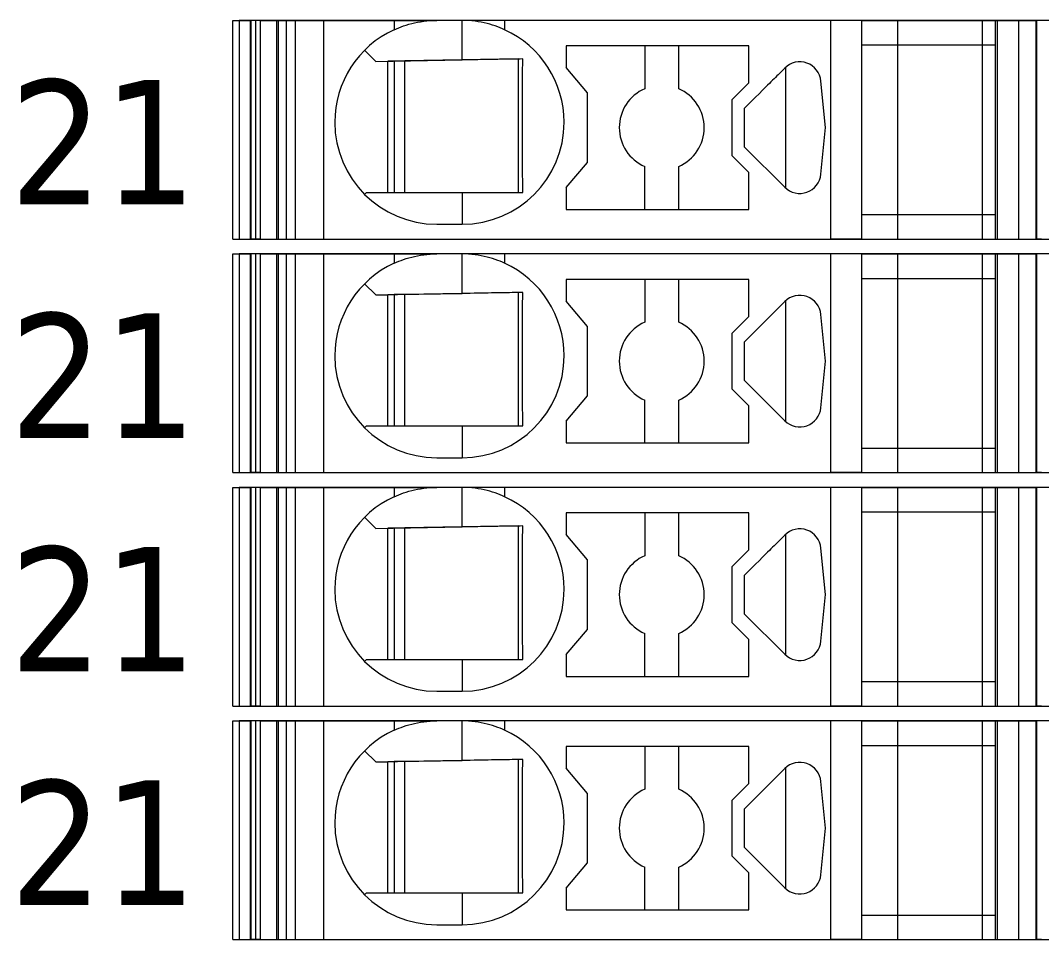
# Model space of a CAD drawing. Header units: millimetres. Extents: x 0 to 2100, y 0 to 1485.
# Drawn here: x 1216.85 to 1240.89, y 447.85 to 469.5 of the extents above; entities that cross this region are included whole.
import ezdxf
from ezdxf.enums import TextEntityAlignment as Align

# ---------------------------------------------------------------- set-up
doc = ezdxf.new("R2010")
doc.units = ezdxf.units.MM
for name, color, linetype, lineweight in [('EPLAN309', 5, 'Continuous', 5), ('EPLAN493', 5, 'Continuous', 5), ('MAIN-1', 7, 'Continuous', 5), ('MAIN-2', 7, 'Continuous', 5)]:
    doc.layers.add(name, color=color, linetype=linetype, lineweight=lineweight)
doc.styles.add('Tahoma', font='')
doc.styles.get('Tahoma').set_extended_font_data('Tahoma')

# ---------------------------------------------------------------- blocks, each defined once
blk = doc.blocks.new('EPLSYM_LibrarySPECIAL_Symbol12_Variant0_Placement8_60')
at = {"layer": 'EPLAN309', "lineweight": 13, "ltscale": 20}
blk.add_lwpolyline([(0, -5.15), (68.15, -5.15), (68.15, 0), (0, 0)], close=True, dxfattribs=at)
at = {"layer": 'EPLAN493', "color": 5, "style": 'Tahoma'}
blk.add_attdef('17_20450', text='', height=2.93475, dxfattribs=at).set_placement((0, -27.293475), align=Align.MIDDLE_RIGHT)
blk = doc.blocks.new('EPLSYM_LibrarySPECIAL_Symbol12_Variant0_Placement8_61')
at = {"layer": 'EPLAN309', "lineweight": 13, "ltscale": 20}
blk.add_lwpolyline([(0, -5.15), (68.15, -5.15), (68.15, 0), (0, 0)], close=True, dxfattribs=at)
at = {"layer": 'EPLAN493', "color": 5, "style": 'Tahoma'}
blk.add_attdef('17_20450', text='', height=2.93475, dxfattribs=at).set_placement((0, -27.293475), align=Align.MIDDLE_RIGHT)
blk = doc.blocks.new('EPLSYM_LibrarySPECIAL_Symbol12_Variant0_Placement8_62')
at = {"layer": 'EPLAN309', "lineweight": 13, "ltscale": 20}
blk.add_lwpolyline([(0, -5.15), (68.15, -5.15), (68.15, 0), (0, 0)], close=True, dxfattribs=at)
at = {"layer": 'EPLAN493', "color": 5, "style": 'Tahoma'}
blk.add_attdef('17_20450', text='', height=2.93475, dxfattribs=at).set_placement((0, -27.293475), align=Align.MIDDLE_RIGHT)
blk = doc.blocks.new('EPLSYM_LibrarySPECIAL_Symbol12_Variant0_Placement8_63')
at = {"layer": 'EPLAN309', "lineweight": 13, "ltscale": 20}
blk.add_lwpolyline([(0, -5.15), (68.15, -5.15), (68.15, 0), (0, 0)], close=True, dxfattribs=at)
at = {"layer": 'EPLAN493', "color": 5, "style": 'Tahoma'}
blk.add_attdef('17_20450', text='', height=2.93475, dxfattribs=at).set_placement((0, -27.293475), align=Align.MIDDLE_RIGHT)

msp = doc.modelspace()

# ---------------------------------------------------------------- linework, layer by layer
at = {"layer": 'MAIN-1'}
for p, q in [((1221.85, 469.5), (1222.284, 469.5)), ((1221.85, 464.35), (1221.85, 469.5)), ((1222.393, 469.5), (1222.284, 469.5)), ((1222.284, 464.35), (1222.284, 469.5)), ((1222.501, 469.5), (1222.393, 469.5)), ((1222.393, 464.35), (1222.393, 469.5)), ((1222.501, 469.5), (1225.65, 469.5)), ((1222.501, 464.35), (1222.501, 469.5)), ((1225.65, 469.5), (1226.65, 469.5)), ((1225.65, 469.5), (1225.65, 469.282)), ((1225.813, 469.349), (1225.872, 469.37)), ((1225.872, 469.37), (1225.933, 469.39)), ((1225.933, 469.39), (1225.997, 469.409)), ((1225.997, 469.409), (1226.063, 469.427)), ((1226.063, 469.427), (1226.131, 469.443)), ((1226.131, 469.443), (1226.201, 469.458)), ((1226.201, 469.458), (1226.272, 469.47)), ((1226.272, 469.47), (1226.346, 469.481)), ((1226.346, 469.481), (1226.421, 469.489)), ((1226.421, 469.489), (1226.497, 469.495)), ((1226.497, 469.495), (1226.573, 469.499)), ((1226.573, 469.499), (1226.65, 469.5)), ((1227.25, 469.5), (1226.65, 469.5)), ((1227.327, 469.499), (1227.25, 469.5)), ((1228.25, 469.5), (1227.25, 469.5)), ((1227.25, 468.568), (1227.25, 469.5)), ((1227.403, 469.495), (1227.327, 469.499)), ((1227.479, 469.489), (1227.403, 469.495)), ((1227.554, 469.481), (1227.479, 469.489)), ((1227.628, 469.47), (1227.554, 469.481)), ((1227.699, 469.458), (1227.628, 469.47)), ((1227.769, 469.443), (1227.699, 469.458)), ((1227.837, 469.427), (1227.769, 469.443)), ((1227.903, 469.409), (1227.837, 469.427)), ((1227.967, 469.39), (1227.903, 469.409)), ((1228.028, 469.37), (1227.967, 469.39)), ((1228.087, 469.349), (1228.028, 469.37)), ((1235.932, 469.5), (1228.25, 469.5)), ((1228.25, 469.5), (1228.25, 469.282)), ((1236.65, 469.5), (1235.932, 469.5)), ((1235.932, 464.35), (1235.932, 469.5)), ((1236.65, 469.5), (1239.8, 469.5)), ((1236.65, 469.5), (1236.65, 464.35)), ((1239.8, 469.5), (1240.35, 469.5)), ((1239.8, 469.5), (1239.8, 464.35)), ((1240.35, 469.5), (1240.784, 469.5)), ((1240.35, 469.5), (1240.35, 464.35)), ((1240.893, 469.5), (1240.784, 469.5)), ((1240.784, 464.35), (1240.784, 469.5)), ((1225.65, 469.282), (1225.702, 469.305)), ((1225.702, 469.305), (1225.756, 469.327)), ((1225.756, 469.327), (1225.813, 469.349)), ((1228.144, 469.327), (1228.087, 469.349)), ((1228.198, 469.305), (1228.144, 469.327)), ((1228.25, 469.282), (1228.198, 469.305)), ((1229.7, 468.9), (1229.7, 468.389)), ((1234, 468.9), (1229.7, 468.9)), ((1231.55, 468.9), (1231.55, 467.892)), ((1232.35, 467.892), (1232.35, 468.9)), ((1234, 468.029), (1234, 468.9)), ((1236.65, 468.925), (1239.8, 468.925)), ((1224.953, 468.797), (1225.217, 468.533)), ((1225.217, 468.533), (1227.25, 468.568)), ((1225.5, 465.45), (1225.5, 468.538)), ((1225.65, 468.54), (1225.65, 465.45)), ((1225.9, 465.45), (1225.9, 468.545)), ((1227.345, 468.57), (1227.25, 468.568)), ((1227.438, 468.571), (1227.345, 468.57)), ((1227.53, 468.573), (1227.438, 468.571)), ((1227.618, 468.575), (1227.53, 468.573)), ((1227.703, 468.576), (1227.618, 468.575)), ((1227.786, 468.577), (1227.703, 468.576)), ((1227.865, 468.579), (1227.786, 468.577)), ((1227.943, 468.58), (1227.865, 468.579)), ((1228.017, 468.581), (1227.943, 468.58)), ((1228.09, 468.582), (1228.017, 468.581)), ((1228.16, 468.584), (1228.09, 468.582)), ((1228.229, 468.585), (1228.16, 468.584)), ((1228.297, 468.586), (1228.229, 468.585)), ((1228.363, 468.587), (1228.297, 468.586)), ((1228.428, 468.588), (1228.363, 468.587)), ((1228.491, 468.589), (1228.428, 468.588)), ((1228.554, 468.59), (1228.491, 468.589)), ((1228.615, 468.591), (1228.554, 468.59)), ((1228.579, 465.45), (1228.579, 468.591)), ((1228.676, 468.592), (1228.615, 468.591)), ((1228.674, 468.377), (1228.675, 468.45)), ((1228.675, 468.45), (1228.676, 468.522)), ((1228.676, 468.522), (1228.676, 468.592)), ((1228.672, 468.149), (1228.673, 468.227)), ((1228.673, 468.303), (1228.674, 468.377)), ((1228.673, 468.227), (1228.673, 468.303)), ((1230.2, 467.793), (1229.7, 468.389)), ((1234.658, 468.191), (1234.627, 468.159)), ((1234.69, 468.222), (1234.658, 468.191)), ((1234.721, 468.253), (1234.69, 468.222)), ((1234.752, 468.285), (1234.721, 468.253)), ((1234.784, 468.316), (1234.752, 468.285)), ((1234.815, 468.347), (1234.784, 468.316)), ((1234.846, 468.379), (1234.815, 468.347)), ((1234.867, 468.398), (1234.867, 465.552)), ((1228.67, 467.988), (1228.671, 468.07)), ((1228.67, 467.904), (1228.67, 467.988)), ((1228.671, 468.07), (1228.672, 468.149)), ((1233.6, 467.629), (1234, 468.029)), ((1234.402, 467.934), (1234.323, 467.856)), ((1234.443, 467.975), (1234.402, 467.934)), ((1234.483, 468.015), (1234.443, 467.975)), ((1234.521, 468.053), (1234.483, 468.015)), ((1234.558, 468.09), (1234.521, 468.053)), ((1234.594, 468.126), (1234.558, 468.09)), ((1234.627, 468.159), (1234.594, 468.126)), ((1235.802, 466.975), (1235.698, 468.072)), ((1228.668, 467.632), (1228.669, 467.726)), ((1228.669, 467.817), (1228.67, 467.904)), ((1228.669, 467.726), (1228.669, 467.817)), ((1230.2, 466.157), (1230.2, 467.793)), ((1234.158, 467.69), (1234.072, 467.604)), ((1234.242, 467.774), (1234.158, 467.69)), ((1234.323, 467.856), (1234.242, 467.774)), ((1228.667, 467.431), (1228.668, 467.534)), ((1228.668, 467.534), (1228.668, 467.632)), ((1233.6, 467.629), (1233.6, 466.321)), ((1233.986, 467.518), (1233.9, 467.432)), ((1234.072, 467.604), (1233.986, 467.518)), ((1228.667, 467.324), (1228.667, 467.431)), ((1228.667, 467.213), (1228.667, 467.324)), ((1228.667, 467.1), (1228.667, 467.213)), ((1233.9, 467.302), (1233.9, 467.432)), ((1233.9, 467.171), (1233.9, 467.302)), ((1228.667, 466.979), (1228.667, 467.1)), ((1228.667, 466.861), (1228.667, 466.979)), ((1233.9, 467.04), (1233.9, 467.171)), ((1233.9, 466.91), (1233.9, 467.04)), ((1235.698, 465.878), (1235.802, 466.975)), ((1228.667, 466.747), (1228.667, 466.861)), ((1228.668, 466.638), (1228.667, 466.747)), ((1233.9, 466.779), (1233.9, 466.91)), ((1233.9, 466.648), (1233.9, 466.779)), ((1228.668, 466.534), (1228.668, 466.638)), ((1228.669, 466.434), (1228.668, 466.534)), ((1233.9, 466.518), (1233.9, 466.648)), ((1233.9, 466.518), (1234.846, 465.571)), ((1228.669, 466.339), (1228.669, 466.434)), ((1228.67, 466.248), (1228.669, 466.339)), ((1228.671, 466.159), (1228.67, 466.248)), ((1234, 465.921), (1233.6, 466.321)), ((1228.672, 466.073), (1228.671, 466.159)), ((1228.672, 465.99), (1228.672, 466.073)), ((1229.7, 465.561), (1230.2, 466.157)), ((1231.55, 465.05), (1231.55, 466.058)), ((1232.35, 465.05), (1232.35, 466.058)), ((1228.673, 465.908), (1228.672, 465.99)), ((1228.674, 465.829), (1228.673, 465.908)), ((1228.675, 465.75), (1228.674, 465.829)), ((1234, 465.05), (1234, 465.921)), ((1228.676, 465.674), (1228.675, 465.75)), ((1228.676, 465.598), (1228.676, 465.674)), ((1228.677, 465.524), (1228.676, 465.598)), ((1228.678, 465.45), (1228.677, 465.524)), ((1229.7, 465.561), (1229.7, 465.05)), ((1225, 465.45), (1224.953, 465.403)), ((1225, 465.45), (1227.25, 465.45)), ((1227.25, 465.45), (1227.342, 465.45)), ((1227.25, 465.45), (1227.25, 464.7)), ((1227.342, 465.45), (1227.433, 465.45)), ((1227.433, 465.45), (1227.523, 465.45)), ((1227.523, 465.45), (1227.61, 465.45)), ((1227.61, 465.45), (1227.695, 465.45)), ((1227.695, 465.45), (1227.778, 465.45)), ((1227.778, 465.45), (1227.858, 465.45)), ((1227.858, 465.45), (1227.936, 465.45)), ((1227.936, 465.45), (1228.011, 465.45)), ((1228.011, 465.45), (1228.085, 465.45)), ((1228.085, 465.45), (1228.157, 465.45)), ((1228.157, 465.45), (1228.226, 465.45)), ((1228.226, 465.45), (1228.295, 465.45)), ((1228.295, 465.45), (1228.361, 465.45)), ((1228.361, 465.45), (1228.427, 465.45)), ((1228.427, 465.45), (1228.491, 465.45)), ((1228.491, 465.45), (1228.555, 465.45)), ((1228.555, 465.45), (1228.617, 465.45)), ((1228.617, 465.45), (1228.678, 465.45)), ((1229.7, 465.05), (1234, 465.05)), ((1236.65, 464.925), (1239.8, 464.925)), ((1226.65, 464.7), (1227.25, 464.7)), ((1221.85, 464.35), (1222.284, 464.35)), ((1222.393, 464.35), (1222.284, 464.35)), ((1222.501, 464.35), (1222.393, 464.35)), ((1222.501, 464.35), (1235.932, 464.35)), ((1236.65, 464.35), (1235.932, 464.35)), ((1236.65, 464.35), (1239.8, 464.35)), ((1239.8, 464.35), (1240.35, 464.35)), ((1240.35, 464.35), (1240.784, 464.35)), ((1240.893, 464.35), (1240.784, 464.35)), ((1221.85, 464), (1222.284, 464)), ((1221.85, 458.85), (1221.85, 464)), ((1222.393, 464), (1222.284, 464)), ((1222.284, 458.85), (1222.284, 464)), ((1222.501, 464), (1222.393, 464)), ((1222.393, 458.85), (1222.393, 464)), ((1222.501, 464), (1225.65, 464)), ((1222.501, 458.85), (1222.501, 464)), ((1225.65, 464), (1226.65, 464)), ((1225.65, 464), (1225.65, 463.782)), ((1225.756, 463.827), (1225.813, 463.849)), ((1225.813, 463.849), (1225.872, 463.87)), ((1225.872, 463.87), (1225.933, 463.89)), ((1225.933, 463.89), (1225.997, 463.909)), ((1225.997, 463.909), (1226.063, 463.927)), ((1226.063, 463.927), (1226.131, 463.943)), ((1226.131, 463.943), (1226.201, 463.958)), ((1226.201, 463.958), (1226.272, 463.97)), ((1226.272, 463.97), (1226.346, 463.981)), ((1226.346, 463.981), (1226.421, 463.989)), ((1226.421, 463.989), (1226.497, 463.995)), ((1226.497, 463.995), (1226.573, 463.999)), ((1226.573, 463.999), (1226.65, 464)), ((1227.25, 464), (1226.65, 464)), ((1227.327, 463.999), (1227.25, 464)), ((1228.25, 464), (1227.25, 464)), ((1227.25, 463.068), (1227.25, 464)), ((1227.403, 463.995), (1227.327, 463.999)), ((1227.479, 463.989), (1227.403, 463.995)), ((1227.554, 463.981), (1227.479, 463.989)), ((1227.628, 463.97), (1227.554, 463.981)), ((1227.699, 463.958), (1227.628, 463.97)), ((1227.769, 463.943), (1227.699, 463.958)), ((1227.837, 463.927), (1227.769, 463.943)), ((1227.903, 463.909), (1227.837, 463.927)), ((1227.967, 463.89), (1227.903, 463.909)), ((1228.028, 463.87), (1227.967, 463.89)), ((1228.087, 463.849), (1228.028, 463.87)), ((1228.144, 463.827), (1228.087, 463.849)), ((1235.932, 464), (1228.25, 464)), ((1228.25, 464), (1228.25, 463.782)), ((1236.65, 464), (1235.932, 464)), ((1235.932, 458.85), (1235.932, 464)), ((1236.65, 464), (1239.8, 464)), ((1236.65, 464), (1236.65, 458.85)), ((1239.8, 464), (1240.35, 464)), ((1239.8, 464), (1239.8, 458.85)), ((1240.35, 464), (1240.784, 464)), ((1240.35, 464), (1240.35, 458.85)), ((1240.893, 464), (1240.784, 464)), ((1240.784, 458.85), (1240.784, 464)), ((1225.65, 463.782), (1225.702, 463.805)), ((1225.702, 463.805), (1225.756, 463.827)), ((1228.198, 463.805), (1228.144, 463.827)), ((1228.25, 463.782), (1228.198, 463.805)), ((1229.7, 463.4), (1229.7, 462.889)), ((1234, 463.4), (1229.7, 463.4)), ((1231.55, 463.4), (1231.55, 462.392)), ((1232.35, 462.392), (1232.35, 463.4)), ((1234, 462.529), (1234, 463.4)), ((1236.65, 463.425), (1239.8, 463.425)), ((1224.953, 463.297), (1225.217, 463.033)), ((1225.217, 463.033), (1227.25, 463.068)), ((1225.5, 459.95), (1225.5, 463.038)), ((1225.65, 463.04), (1225.65, 459.95)), ((1225.9, 459.95), (1225.9, 463.045)), ((1227.345, 463.07), (1227.25, 463.068)), ((1227.438, 463.071), (1227.345, 463.07)), ((1227.53, 463.073), (1227.438, 463.071)), ((1227.618, 463.075), (1227.53, 463.073)), ((1227.703, 463.076), (1227.618, 463.075)), ((1227.786, 463.077), (1227.703, 463.076)), ((1227.865, 463.079), (1227.786, 463.077)), ((1227.943, 463.08), (1227.865, 463.079)), ((1228.017, 463.081), (1227.943, 463.08)), ((1228.09, 463.082), (1228.017, 463.081)), ((1228.16, 463.084), (1228.09, 463.082)), ((1228.229, 463.085), (1228.16, 463.084)), ((1228.297, 463.086), (1228.229, 463.085)), ((1228.363, 463.087), (1228.297, 463.086)), ((1228.428, 463.088), (1228.363, 463.087)), ((1228.491, 463.089), (1228.428, 463.088)), ((1228.554, 463.09), (1228.491, 463.089)), ((1228.615, 463.091), (1228.554, 463.09)), ((1228.579, 459.95), (1228.579, 463.091)), ((1228.676, 463.092), (1228.615, 463.091)), ((1228.673, 462.803), (1228.674, 462.877)), ((1228.674, 462.877), (1228.675, 462.95)), ((1228.675, 462.95), (1228.676, 463.022)), ((1228.676, 463.022), (1228.676, 463.092)), ((1230.2, 462.293), (1229.7, 462.889)), ((1234.846, 462.879), (1234.815, 462.847)), ((1234.867, 462.898), (1234.867, 460.052)), ((1228.671, 462.57), (1228.672, 462.649)), ((1228.672, 462.649), (1228.673, 462.727)), ((1228.673, 462.727), (1228.673, 462.803)), ((1234.627, 462.659), (1234.594, 462.626)), ((1234.658, 462.691), (1234.627, 462.659)), ((1234.69, 462.722), (1234.658, 462.691)), ((1234.721, 462.753), (1234.69, 462.722)), ((1234.752, 462.785), (1234.721, 462.753)), ((1234.784, 462.816), (1234.752, 462.785)), ((1234.815, 462.847), (1234.784, 462.816)), ((1228.669, 462.317), (1228.67, 462.404)), ((1228.67, 462.488), (1228.671, 462.57)), ((1228.67, 462.404), (1228.67, 462.488)), ((1233.6, 462.129), (1234, 462.529)), ((1234.402, 462.434), (1234.323, 462.356)), ((1234.443, 462.475), (1234.402, 462.434)), ((1234.483, 462.515), (1234.443, 462.475)), ((1234.521, 462.553), (1234.483, 462.515)), ((1234.558, 462.59), (1234.521, 462.553)), ((1234.594, 462.626), (1234.558, 462.59)), ((1235.802, 461.475), (1235.698, 462.572)), ((1228.668, 462.132), (1228.669, 462.226)), ((1228.669, 462.226), (1228.669, 462.317)), ((1230.2, 460.657), (1230.2, 462.293)), ((1234.158, 462.19), (1234.072, 462.104)), ((1234.242, 462.274), (1234.158, 462.19)), ((1234.323, 462.356), (1234.242, 462.274)), ((1228.667, 461.931), (1228.668, 462.034)), ((1228.667, 461.824), (1228.667, 461.931)), ((1228.668, 462.034), (1228.668, 462.132)), ((1233.6, 462.129), (1233.6, 460.821)), ((1233.986, 462.018), (1233.9, 461.932)), ((1233.9, 461.802), (1233.9, 461.932)), ((1234.072, 462.104), (1233.986, 462.018)), ((1228.667, 461.713), (1228.667, 461.824)), ((1228.667, 461.6), (1228.667, 461.713)), ((1233.9, 461.671), (1233.9, 461.802)), ((1233.9, 461.54), (1233.9, 461.671)), ((1228.667, 461.479), (1228.667, 461.6)), ((1228.667, 461.361), (1228.667, 461.479)), ((1233.9, 461.41), (1233.9, 461.54)), ((1235.698, 460.378), (1235.802, 461.475)), ((1228.667, 461.247), (1228.667, 461.361)), ((1228.668, 461.138), (1228.667, 461.247)), ((1233.9, 461.279), (1233.9, 461.41)), ((1233.9, 461.148), (1233.9, 461.279)), ((1228.668, 461.034), (1228.668, 461.138)), ((1228.669, 460.934), (1228.668, 461.034)), ((1233.9, 461.018), (1233.9, 461.148)), ((1233.9, 461.018), (1234.846, 460.071)), ((1228.669, 460.839), (1228.669, 460.934)), ((1228.67, 460.748), (1228.669, 460.839)), ((1228.671, 460.659), (1228.67, 460.748)), ((1234, 460.421), (1233.6, 460.821)), ((1228.672, 460.573), (1228.671, 460.659)), ((1228.672, 460.49), (1228.672, 460.573)), ((1228.673, 460.408), (1228.672, 460.49)), ((1229.7, 460.061), (1230.2, 460.657)), ((1231.55, 459.55), (1231.55, 460.558)), ((1232.35, 459.55), (1232.35, 460.558)), ((1228.674, 460.329), (1228.673, 460.408)), ((1228.675, 460.25), (1228.674, 460.329)), ((1228.676, 460.174), (1228.675, 460.25)), ((1234, 459.55), (1234, 460.421)), ((1228.676, 460.098), (1228.676, 460.174)), ((1228.677, 460.024), (1228.676, 460.098)), ((1228.678, 459.95), (1228.677, 460.024)), ((1229.7, 460.061), (1229.7, 459.55)), ((1225, 459.95), (1224.953, 459.903)), ((1225, 459.95), (1227.25, 459.95)), ((1227.25, 459.95), (1227.342, 459.95)), ((1227.25, 459.95), (1227.25, 459.2)), ((1227.342, 459.95), (1227.433, 459.95)), ((1227.433, 459.95), (1227.523, 459.95)), ((1227.523, 459.95), (1227.61, 459.95)), ((1227.61, 459.95), (1227.695, 459.95)), ((1227.695, 459.95), (1227.778, 459.95)), ((1227.778, 459.95), (1227.858, 459.95)), ((1227.858, 459.95), (1227.936, 459.95)), ((1227.936, 459.95), (1228.011, 459.95)), ((1228.011, 459.95), (1228.085, 459.95)), ((1228.085, 459.95), (1228.157, 459.95)), ((1228.157, 459.95), (1228.226, 459.95)), ((1228.226, 459.95), (1228.295, 459.95)), ((1228.295, 459.95), (1228.361, 459.95)), ((1228.361, 459.95), (1228.427, 459.95)), ((1228.427, 459.95), (1228.491, 459.95)), ((1228.491, 459.95), (1228.555, 459.95)), ((1228.555, 459.95), (1228.617, 459.95)), ((1228.617, 459.95), (1228.678, 459.95)), ((1229.7, 459.55), (1234, 459.55)), ((1236.65, 459.425), (1239.8, 459.425)), ((1226.65, 459.2), (1227.25, 459.2)), ((1221.85, 458.85), (1222.284, 458.85)), ((1222.393, 458.85), (1222.284, 458.85)), ((1222.501, 458.85), (1222.393, 458.85)), ((1222.501, 458.85), (1235.932, 458.85)), ((1236.65, 458.85), (1235.932, 458.85)), ((1236.65, 458.85), (1239.8, 458.85)), ((1239.8, 458.85), (1240.35, 458.85)), ((1240.35, 458.85), (1240.784, 458.85)), ((1240.893, 458.85), (1240.784, 458.85)), ((1221.85, 458.5), (1222.284, 458.5)), ((1221.85, 453.35), (1221.85, 458.5)), ((1222.393, 458.5), (1222.284, 458.5)), ((1222.284, 453.35), (1222.284, 458.5)), ((1222.501, 458.5), (1222.393, 458.5)), ((1222.393, 453.35), (1222.393, 458.5)), ((1222.501, 458.5), (1225.65, 458.5)), ((1222.501, 453.35), (1222.501, 458.5)), ((1225.65, 458.5), (1226.65, 458.5)), ((1225.65, 458.5), (1225.65, 458.282)), ((1225.65, 458.282), (1225.702, 458.305)), ((1225.702, 458.305), (1225.756, 458.327)), ((1225.756, 458.327), (1225.813, 458.349)), ((1225.813, 458.349), (1225.872, 458.37)), ((1225.872, 458.37), (1225.933, 458.39)), ((1225.933, 458.39), (1225.997, 458.409)), ((1225.997, 458.409), (1226.063, 458.427)), ((1226.063, 458.427), (1226.131, 458.443)), ((1226.131, 458.443), (1226.201, 458.458)), ((1226.201, 458.458), (1226.272, 458.47)), ((1226.272, 458.47), (1226.346, 458.481)), ((1226.346, 458.481), (1226.421, 458.489)), ((1226.421, 458.489), (1226.497, 458.495)), ((1226.497, 458.495), (1226.573, 458.499)), ((1226.573, 458.499), (1226.65, 458.5)), ((1227.25, 458.5), (1226.65, 458.5)), ((1227.327, 458.499), (1227.25, 458.5)), ((1228.25, 458.5), (1227.25, 458.5)), ((1227.25, 457.568), (1227.25, 458.5)), ((1227.403, 458.495), (1227.327, 458.499)), ((1227.479, 458.489), (1227.403, 458.495)), ((1227.554, 458.481), (1227.479, 458.489)), ((1227.628, 458.47), (1227.554, 458.481)), ((1227.699, 458.458), (1227.628, 458.47)), ((1227.769, 458.443), (1227.699, 458.458)), ((1227.837, 458.427), (1227.769, 458.443)), ((1227.903, 458.409), (1227.837, 458.427)), ((1227.967, 458.39), (1227.903, 458.409)), ((1228.028, 458.37), (1227.967, 458.39)), ((1228.087, 458.349), (1228.028, 458.37)), ((1228.144, 458.327), (1228.087, 458.349)), ((1228.198, 458.305), (1228.144, 458.327)), ((1228.25, 458.282), (1228.198, 458.305)), ((1235.932, 458.5), (1228.25, 458.5)), ((1228.25, 458.5), (1228.25, 458.282)), ((1236.65, 458.5), (1235.932, 458.5)), ((1235.932, 453.35), (1235.932, 458.5)), ((1236.65, 458.5), (1239.8, 458.5)), ((1236.65, 458.5), (1236.65, 453.35)), ((1239.8, 458.5), (1240.35, 458.5)), ((1239.8, 458.5), (1239.8, 453.35)), ((1240.35, 458.5), (1240.784, 458.5)), ((1240.35, 458.5), (1240.35, 453.35)), ((1240.893, 458.5), (1240.784, 458.5)), ((1240.784, 453.35), (1240.784, 458.5)), ((1229.7, 457.9), (1229.7, 457.389)), ((1234, 457.9), (1229.7, 457.9)), ((1231.55, 457.9), (1231.55, 456.892)), ((1232.35, 456.892), (1232.35, 457.9)), ((1234, 457.029), (1234, 457.9)), ((1236.65, 457.925), (1239.8, 457.925)), ((1224.953, 457.797), (1225.217, 457.533)), ((1228.017, 457.581), (1227.943, 457.58)), ((1228.09, 457.582), (1228.017, 457.581)), ((1228.16, 457.584), (1228.09, 457.582)), ((1228.229, 457.585), (1228.16, 457.584)), ((1228.297, 457.586), (1228.229, 457.585)), ((1228.363, 457.587), (1228.297, 457.586)), ((1228.428, 457.588), (1228.363, 457.587)), ((1228.491, 457.589), (1228.428, 457.588)), ((1228.554, 457.59), (1228.491, 457.589)), ((1228.615, 457.591), (1228.554, 457.59)), ((1228.579, 454.45), (1228.579, 457.591)), ((1228.676, 457.592), (1228.615, 457.591)), ((1228.676, 457.522), (1228.676, 457.592)), ((1225.217, 457.533), (1227.25, 457.568)), ((1225.5, 454.45), (1225.5, 457.538)), ((1225.65, 457.54), (1225.65, 454.45)), ((1225.9, 454.45), (1225.9, 457.545)), ((1227.345, 457.57), (1227.25, 457.568)), ((1227.438, 457.571), (1227.345, 457.57)), ((1227.53, 457.573), (1227.438, 457.571)), ((1227.618, 457.575), (1227.53, 457.573)), ((1227.703, 457.576), (1227.618, 457.575)), ((1227.786, 457.577), (1227.703, 457.576)), ((1227.865, 457.579), (1227.786, 457.577)), ((1227.943, 457.58), (1227.865, 457.579)), ((1228.673, 457.303), (1228.674, 457.377)), ((1228.674, 457.377), (1228.675, 457.45)), ((1228.675, 457.45), (1228.676, 457.522)), ((1230.2, 456.793), (1229.7, 457.389)), ((1234.815, 457.347), (1234.784, 457.316)), ((1234.846, 457.379), (1234.815, 457.347)), ((1234.867, 457.398), (1234.867, 454.552)), ((1228.671, 457.07), (1228.672, 457.149)), ((1228.672, 457.149), (1228.673, 457.227)), ((1228.673, 457.227), (1228.673, 457.303)), ((1234.594, 457.126), (1234.558, 457.09)), ((1234.627, 457.159), (1234.594, 457.126)), ((1234.658, 457.191), (1234.627, 457.159)), ((1234.69, 457.222), (1234.658, 457.191)), ((1234.721, 457.253), (1234.69, 457.222)), ((1234.752, 457.285), (1234.721, 457.253)), ((1234.784, 457.316), (1234.752, 457.285)), ((1228.669, 456.817), (1228.67, 456.904)), ((1228.67, 456.988), (1228.671, 457.07)), ((1228.67, 456.904), (1228.67, 456.988)), ((1233.6, 456.629), (1234, 457.029)), ((1234.402, 456.934), (1234.323, 456.856)), ((1234.443, 456.975), (1234.402, 456.934)), ((1234.483, 457.015), (1234.443, 456.975)), ((1234.521, 457.053), (1234.483, 457.015)), ((1234.558, 457.09), (1234.521, 457.053)), ((1235.802, 455.975), (1235.698, 457.072)), ((1228.668, 456.632), (1228.669, 456.726)), ((1228.668, 456.534), (1228.668, 456.632)), ((1228.669, 456.726), (1228.669, 456.817)), ((1230.2, 455.157), (1230.2, 456.793)), ((1233.6, 456.629), (1233.6, 455.321)), ((1234.158, 456.69), (1234.072, 456.604)), ((1234.242, 456.774), (1234.158, 456.69)), ((1234.323, 456.856), (1234.242, 456.774)), ((1228.667, 456.431), (1228.668, 456.534)), ((1228.667, 456.324), (1228.667, 456.431)), ((1233.986, 456.518), (1233.9, 456.432)), ((1233.9, 456.302), (1233.9, 456.432)), ((1234.072, 456.604), (1233.986, 456.518)), ((1228.667, 456.213), (1228.667, 456.324)), ((1228.667, 456.1), (1228.667, 456.213)), ((1233.9, 456.171), (1233.9, 456.302)), ((1233.9, 456.04), (1233.9, 456.171)), ((1228.667, 455.979), (1228.667, 456.1)), ((1228.667, 455.861), (1228.667, 455.979)), ((1233.9, 455.91), (1233.9, 456.04)), ((1233.9, 455.779), (1233.9, 455.91)), ((1235.698, 454.878), (1235.802, 455.975)), ((1228.667, 455.747), (1228.667, 455.861)), ((1228.668, 455.638), (1228.667, 455.747)), ((1233.9, 455.648), (1233.9, 455.779)), ((1228.668, 455.534), (1228.668, 455.638)), ((1228.669, 455.434), (1228.668, 455.534)), ((1228.669, 455.339), (1228.669, 455.434)), ((1233.9, 455.518), (1233.9, 455.648)), ((1233.9, 455.518), (1234.846, 454.571)), ((1228.67, 455.248), (1228.669, 455.339)), ((1228.671, 455.159), (1228.67, 455.248)), ((1234, 454.921), (1233.6, 455.321)), ((1228.672, 455.073), (1228.671, 455.159)), ((1228.672, 454.99), (1228.672, 455.073)), ((1228.673, 454.908), (1228.672, 454.99)), ((1229.7, 454.561), (1230.2, 455.157)), ((1231.55, 454.05), (1231.55, 455.058)), ((1232.35, 454.05), (1232.35, 455.058)), ((1228.674, 454.829), (1228.673, 454.908)), ((1228.675, 454.75), (1228.674, 454.829)), ((1228.676, 454.674), (1228.675, 454.75)), ((1234, 454.05), (1234, 454.921)), ((1228.676, 454.598), (1228.676, 454.674)), ((1228.677, 454.524), (1228.676, 454.598)), ((1228.678, 454.45), (1228.677, 454.524)), ((1229.7, 454.561), (1229.7, 454.05)), ((1225, 454.45), (1224.953, 454.403)), ((1225, 454.45), (1227.25, 454.45)), ((1227.25, 454.45), (1227.342, 454.45)), ((1227.25, 454.45), (1227.25, 453.7)), ((1227.342, 454.45), (1227.433, 454.45)), ((1227.433, 454.45), (1227.523, 454.45)), ((1227.523, 454.45), (1227.61, 454.45)), ((1227.61, 454.45), (1227.695, 454.45)), ((1227.695, 454.45), (1227.778, 454.45)), ((1227.778, 454.45), (1227.858, 454.45)), ((1227.858, 454.45), (1227.936, 454.45)), ((1227.936, 454.45), (1228.011, 454.45)), ((1228.011, 454.45), (1228.085, 454.45)), ((1228.085, 454.45), (1228.157, 454.45)), ((1228.157, 454.45), (1228.226, 454.45)), ((1228.226, 454.45), (1228.295, 454.45)), ((1228.295, 454.45), (1228.361, 454.45)), ((1228.361, 454.45), (1228.427, 454.45)), ((1228.427, 454.45), (1228.491, 454.45)), ((1228.491, 454.45), (1228.555, 454.45)), ((1228.555, 454.45), (1228.617, 454.45)), ((1228.617, 454.45), (1228.678, 454.45)), ((1229.7, 454.05), (1234, 454.05)), ((1236.65, 453.925), (1239.8, 453.925)), ((1226.65, 453.7), (1227.25, 453.7)), ((1221.85, 453.35), (1222.284, 453.35)), ((1222.393, 453.35), (1222.284, 453.35)), ((1222.501, 453.35), (1222.393, 453.35)), ((1222.501, 453.35), (1235.932, 453.35)), ((1236.65, 453.35), (1235.932, 453.35)), ((1236.65, 453.35), (1239.8, 453.35)), ((1239.8, 453.35), (1240.35, 453.35)), ((1240.35, 453.35), (1240.784, 453.35)), ((1240.893, 453.35), (1240.784, 453.35)), ((1221.85, 453), (1222.284, 453)), ((1221.85, 447.85), (1221.85, 453)), ((1222.393, 453), (1222.284, 453)), ((1222.284, 447.85), (1222.284, 453)), ((1222.501, 453), (1222.393, 453)), ((1222.393, 447.85), (1222.393, 453)), ((1222.501, 453), (1225.65, 453)), ((1222.501, 447.85), (1222.501, 453)), ((1225.65, 453), (1226.65, 453)), ((1225.65, 453), (1225.65, 452.782)), ((1225.65, 452.782), (1225.702, 452.805)), ((1225.702, 452.805), (1225.756, 452.827)), ((1225.756, 452.827), (1225.813, 452.849)), ((1225.813, 452.849), (1225.872, 452.87)), ((1225.872, 452.87), (1225.933, 452.89)), ((1225.933, 452.89), (1225.997, 452.909)), ((1225.997, 452.909), (1226.063, 452.927)), ((1226.063, 452.927), (1226.131, 452.943)), ((1226.131, 452.943), (1226.201, 452.958)), ((1226.201, 452.958), (1226.272, 452.97)), ((1226.272, 452.97), (1226.346, 452.981)), ((1226.346, 452.981), (1226.421, 452.989)), ((1226.421, 452.989), (1226.497, 452.995)), ((1226.497, 452.995), (1226.573, 452.999)), ((1226.573, 452.999), (1226.65, 453)), ((1227.25, 453), (1226.65, 453)), ((1227.327, 452.999), (1227.25, 453)), ((1228.25, 453), (1227.25, 453)), ((1227.25, 452.068), (1227.25, 453)), ((1227.403, 452.995), (1227.327, 452.999)), ((1227.479, 452.989), (1227.403, 452.995)), ((1227.554, 452.981), (1227.479, 452.989)), ((1227.628, 452.97), (1227.554, 452.981)), ((1227.699, 452.958), (1227.628, 452.97)), ((1227.769, 452.943), (1227.699, 452.958)), ((1227.837, 452.927), (1227.769, 452.943)), ((1227.903, 452.909), (1227.837, 452.927)), ((1227.967, 452.89), (1227.903, 452.909)), ((1228.028, 452.87), (1227.967, 452.89)), ((1228.087, 452.849), (1228.028, 452.87)), ((1228.144, 452.827), (1228.087, 452.849)), ((1228.198, 452.805), (1228.144, 452.827)), ((1228.25, 452.782), (1228.198, 452.805)), ((1235.932, 453), (1228.25, 453)), ((1228.25, 453), (1228.25, 452.782)), ((1236.65, 453), (1235.932, 453)), ((1235.932, 447.85), (1235.932, 453)), ((1236.65, 453), (1239.8, 453)), ((1236.65, 453), (1236.65, 447.85)), ((1239.8, 453), (1240.35, 453)), ((1239.8, 453), (1239.8, 447.85)), ((1240.35, 453), (1240.784, 453)), ((1240.35, 453), (1240.35, 447.85)), ((1240.893, 453), (1240.784, 453)), ((1240.784, 447.85), (1240.784, 453)), ((1224.953, 452.297), (1225.217, 452.033)), ((1229.7, 452.4), (1229.7, 451.889)), ((1234, 452.4), (1229.7, 452.4)), ((1231.55, 452.4), (1231.55, 451.392)), ((1232.35, 451.392), (1232.35, 452.4)), ((1234, 451.529), (1234, 452.4)), ((1236.65, 452.425), (1239.8, 452.425)), ((1225.217, 452.033), (1227.25, 452.068)), ((1227.345, 452.07), (1227.25, 452.068)), ((1227.438, 452.071), (1227.345, 452.07)), ((1227.53, 452.073), (1227.438, 452.071)), ((1227.618, 452.075), (1227.53, 452.073)), ((1227.703, 452.076), (1227.618, 452.075)), ((1227.786, 452.077), (1227.703, 452.076)), ((1227.865, 452.079), (1227.786, 452.077)), ((1227.943, 452.08), (1227.865, 452.079)), ((1228.017, 452.081), (1227.943, 452.08)), ((1228.09, 452.082), (1228.017, 452.081)), ((1228.16, 452.084), (1228.09, 452.082)), ((1228.229, 452.085), (1228.16, 452.084)), ((1228.297, 452.086), (1228.229, 452.085)), ((1228.363, 452.087), (1228.297, 452.086)), ((1228.428, 452.088), (1228.363, 452.087)), ((1228.491, 452.089), (1228.428, 452.088)), ((1228.554, 452.09), (1228.491, 452.089)), ((1228.615, 452.091), (1228.554, 452.09)), ((1228.579, 448.95), (1228.579, 452.091)), ((1228.676, 452.092), (1228.615, 452.091)), ((1228.676, 452.022), (1228.676, 452.092)), ((1225.5, 448.95), (1225.5, 452.038)), ((1225.65, 452.04), (1225.65, 448.95)), ((1225.9, 448.95), (1225.9, 452.045)), ((1228.673, 451.803), (1228.674, 451.877)), ((1228.674, 451.877), (1228.675, 451.95)), ((1228.675, 451.95), (1228.676, 452.022)), ((1230.2, 451.293), (1229.7, 451.889)), ((1234.784, 451.816), (1234.752, 451.785)), ((1234.815, 451.847), (1234.784, 451.816)), ((1234.846, 451.879), (1234.815, 451.847)), ((1234.867, 451.898), (1234.867, 449.052)), ((1228.67, 451.488), (1228.671, 451.57)), ((1228.671, 451.57), (1228.672, 451.649)), ((1228.672, 451.649), (1228.673, 451.727)), ((1228.673, 451.727), (1228.673, 451.803)), ((1234.558, 451.59), (1234.521, 451.553)), ((1234.594, 451.626), (1234.558, 451.59)), ((1234.627, 451.659), (1234.594, 451.626)), ((1234.658, 451.691), (1234.627, 451.659)), ((1234.69, 451.722), (1234.658, 451.691)), ((1234.721, 451.753), (1234.69, 451.722)), ((1234.752, 451.785), (1234.721, 451.753)), ((1235.802, 450.475), (1235.698, 451.572)), ((1228.669, 451.317), (1228.67, 451.404)), ((1228.67, 451.404), (1228.67, 451.488)), ((1233.6, 451.129), (1234, 451.529)), ((1234.323, 451.356), (1234.242, 451.274)), ((1234.402, 451.434), (1234.323, 451.356)), ((1234.443, 451.475), (1234.402, 451.434)), ((1234.483, 451.515), (1234.443, 451.475)), ((1234.521, 451.553), (1234.483, 451.515)), ((1228.668, 451.132), (1228.669, 451.226)), ((1228.668, 451.034), (1228.668, 451.132)), ((1228.669, 451.226), (1228.669, 451.317)), ((1230.2, 449.657), (1230.2, 451.293)), ((1233.6, 451.129), (1233.6, 449.821)), ((1234.072, 451.104), (1233.986, 451.018)), ((1234.158, 451.19), (1234.072, 451.104)), ((1234.242, 451.274), (1234.158, 451.19)), ((1228.667, 450.931), (1228.668, 451.034)), ((1228.667, 450.824), (1228.667, 450.931)), ((1233.986, 451.018), (1233.9, 450.932)), ((1233.9, 450.802), (1233.9, 450.932)), ((1228.667, 450.713), (1228.667, 450.824)), ((1228.667, 450.6), (1228.667, 450.713)), ((1233.9, 450.671), (1233.9, 450.802)), ((1233.9, 450.54), (1233.9, 450.671)), ((1228.667, 450.479), (1228.667, 450.6)), ((1228.667, 450.361), (1228.667, 450.479)), ((1233.9, 450.41), (1233.9, 450.54)), ((1233.9, 450.279), (1233.9, 450.41)), ((1235.698, 449.378), (1235.802, 450.475)), ((1228.667, 450.247), (1228.667, 450.361)), ((1228.668, 450.138), (1228.667, 450.247)), ((1228.668, 450.034), (1228.668, 450.138)), ((1233.9, 450.148), (1233.9, 450.279)), ((1233.9, 450.018), (1233.9, 450.148)), ((1228.669, 449.934), (1228.668, 450.034)), ((1228.669, 449.839), (1228.669, 449.934)), ((1233.9, 450.018), (1234.846, 449.071)), ((1228.67, 449.748), (1228.669, 449.839)), ((1228.671, 449.659), (1228.67, 449.748)), ((1228.672, 449.573), (1228.671, 449.659)), ((1229.7, 449.061), (1230.2, 449.657)), ((1234, 449.421), (1233.6, 449.821)), ((1228.672, 449.49), (1228.672, 449.573)), ((1228.673, 449.408), (1228.672, 449.49)), ((1228.674, 449.329), (1228.673, 449.408)), ((1231.55, 448.55), (1231.55, 449.558)), ((1232.35, 448.55), (1232.35, 449.558)), ((1234, 448.55), (1234, 449.421)), ((1228.675, 449.25), (1228.674, 449.329)), ((1228.676, 449.174), (1228.675, 449.25)), ((1228.676, 449.098), (1228.676, 449.174)), ((1225, 448.95), (1224.953, 448.903)), ((1225, 448.95), (1227.25, 448.95)), ((1227.25, 448.95), (1227.342, 448.95)), ((1227.25, 448.95), (1227.25, 448.2)), ((1227.342, 448.95), (1227.433, 448.95)), ((1227.433, 448.95), (1227.523, 448.95)), ((1227.523, 448.95), (1227.61, 448.95)), ((1227.61, 448.95), (1227.695, 448.95)), ((1227.695, 448.95), (1227.778, 448.95)), ((1227.778, 448.95), (1227.858, 448.95)), ((1227.858, 448.95), (1227.936, 448.95)), ((1227.936, 448.95), (1228.011, 448.95)), ((1228.011, 448.95), (1228.085, 448.95)), ((1228.085, 448.95), (1228.157, 448.95)), ((1228.157, 448.95), (1228.226, 448.95)), ((1228.226, 448.95), (1228.295, 448.95)), ((1228.295, 448.95), (1228.361, 448.95)), ((1228.361, 448.95), (1228.427, 448.95)), ((1228.427, 448.95), (1228.491, 448.95)), ((1228.491, 448.95), (1228.555, 448.95)), ((1228.555, 448.95), (1228.617, 448.95)), ((1228.617, 448.95), (1228.678, 448.95)), ((1228.677, 449.024), (1228.676, 449.098)), ((1228.678, 448.95), (1228.677, 449.024)), ((1229.7, 449.061), (1229.7, 448.55)), ((1229.7, 448.55), (1234, 448.55)), ((1236.65, 448.425), (1239.8, 448.425)), ((1226.65, 448.2), (1227.25, 448.2)), ((1221.85, 447.85), (1222.284, 447.85)), ((1222.393, 447.85), (1222.284, 447.85)), ((1222.501, 447.85), (1222.393, 447.85)), ((1222.501, 447.85), (1235.932, 447.85)), ((1236.65, 447.85), (1235.932, 447.85)), ((1236.65, 447.85), (1239.8, 447.85)), ((1239.8, 447.85), (1240.35, 447.85)), ((1240.35, 447.85), (1240.784, 447.85)), ((1240.893, 447.85), (1240.784, 447.85))]:
    msp.add_line(p, q, dxfattribs=at)
for centre, radius, start, end in [((1226.65, 467.1), 2.4, 114.6244, 180), ((1227.25, 467.1), 2.4, 0, 65.3756), ((1235.2, 468.025), 0.5, 5.4404, 135), ((1231.95, 466.975), 1, 113.5782, 180), ((1231.95, 466.975), 1, 0, 66.4218), ((1226.65, 467.1), 2.4, 180, 270), ((1227.25, 467.1), 2.4, 270, 0), ((1231.95, 466.975), 1, 180, 246.4218), ((1231.95, 466.975), 1, 293.5782, 0), ((1235.2, 465.925), 0.5, 225, 354.5596), ((1226.65, 461.6), 2.4, 114.6244, 180), ((1227.25, 461.6), 2.4, 0, 65.3756), ((1235.2, 462.525), 0.5, 5.4404, 135), ((1231.95, 461.475), 1, 113.5782, 180), ((1231.95, 461.475), 1, 0, 66.4218), ((1226.65, 461.6), 2.4, 180, 270), ((1227.25, 461.6), 2.4, 270, 0), ((1231.95, 461.475), 1, 180, 246.4218), ((1231.95, 461.475), 1, 293.5782, 0), ((1235.2, 460.425), 0.5, 225, 354.5596), ((1226.65, 456.1), 2.4, 114.6244, 180), ((1227.25, 456.1), 2.4, 0, 65.3756), ((1235.2, 457.025), 0.5, 5.4404, 135), ((1231.95, 455.975), 1, 113.5782, 180), ((1231.95, 455.975), 1, 0, 66.4218), ((1226.65, 456.1), 2.4, 180, 270), ((1227.25, 456.1), 2.4, 270, 0), ((1231.95, 455.975), 1, 180, 246.4218), ((1231.95, 455.975), 1, 293.5782, 0), ((1235.2, 454.925), 0.5, 225, 354.5596), ((1226.65, 450.6), 2.4, 114.6244, 180), ((1227.25, 450.6), 2.4, 0, 65.3756), ((1235.2, 451.525), 0.5, 5.4404, 135), ((1231.95, 450.475), 1, 113.5782, 180), ((1231.95, 450.475), 1, 0, 66.4218), ((1226.65, 450.6), 2.4, 180, 270), ((1227.25, 450.6), 2.4, 270, 0), ((1231.95, 450.475), 1, 180, 246.4218), ((1231.95, 450.475), 1, 293.5782, 0), ((1235.2, 449.425), 0.5, 225, 354.5596)]:
    msp.add_arc(centre, radius, start, end, dxfattribs=at)
at = {"layer": 'MAIN-2'}
for p, q in [((1222.256, 469.5), (1222.256, 464.35)), ((1222.889, 464.35), (1222.889, 469.5)), ((1222.917, 469.5), (1222.917, 464.35)), ((1223.102, 469.5), (1223.102, 464.35)), ((1223.32, 469.5), (1223.32, 464.35)), ((1223.981, 469.5), (1223.981, 464.35)), ((1237.506, 464.35), (1237.506, 469.5)), ((1239.491, 469.5), (1239.491, 464.35)), ((1239.85, 469.5), (1239.85, 464.35)), ((1240.756, 469.5), (1240.756, 464.35)), ((1225.217, 468.533), (1225.5, 468.538)), ((1225.65, 468.542), (1225.5, 468.539)), ((1225.5, 468.539), (1225.5, 468.538)), ((1225.5, 468.538), (1225.5, 468.538)), ((1225.9, 468.548), (1225.65, 468.543)), ((1225.65, 468.542), (1225.65, 468.543)), ((1225.65, 468.542), (1225.65, 468.54)), ((1225.9, 468.553), (1228.579, 468.6)), ((1225.9, 468.548), (1225.9, 468.553)), ((1225.9, 468.545), (1225.9, 468.548)), ((1228.579, 468.6), (1228.676, 468.592)), ((1228.579, 468.591), (1228.579, 468.6)), ((1225.65, 465.45), (1225.65, 465.45)), ((1225.9, 465.45), (1225.9, 465.45)), ((1222.256, 464), (1222.256, 458.85)), ((1222.889, 458.85), (1222.889, 464)), ((1222.917, 464), (1222.917, 458.85)), ((1223.102, 464), (1223.102, 458.85)), ((1223.32, 464), (1223.32, 458.85)), ((1223.981, 464), (1223.981, 458.85)), ((1237.506, 458.85), (1237.506, 464)), ((1239.491, 464), (1239.491, 458.85)), ((1239.85, 464), (1239.85, 458.85)), ((1240.756, 464), (1240.756, 458.85)), ((1225.217, 463.033), (1225.5, 463.038)), ((1225.65, 463.042), (1225.5, 463.039)), ((1225.5, 463.039), (1225.5, 463.038)), ((1225.5, 463.038), (1225.5, 463.038)), ((1225.9, 463.048), (1225.65, 463.043)), ((1225.65, 463.042), (1225.65, 463.043)), ((1225.65, 463.042), (1225.65, 463.04)), ((1225.9, 463.053), (1228.579, 463.1)), ((1225.9, 463.048), (1225.9, 463.053)), ((1225.9, 463.045), (1225.9, 463.048)), ((1228.579, 463.1), (1228.676, 463.092)), ((1228.579, 463.091), (1228.579, 463.1)), ((1225.65, 459.95), (1225.65, 459.95)), ((1225.9, 459.95), (1225.9, 459.95)), ((1222.256, 458.5), (1222.256, 453.35)), ((1222.889, 453.35), (1222.889, 458.5)), ((1222.917, 458.5), (1222.917, 453.35)), ((1223.102, 458.5), (1223.102, 453.35)), ((1223.32, 458.5), (1223.32, 453.35)), ((1223.981, 458.5), (1223.981, 453.35)), ((1237.506, 453.35), (1237.506, 458.5)), ((1239.491, 458.5), (1239.491, 453.35)), ((1239.85, 458.5), (1239.85, 453.35)), ((1240.756, 458.5), (1240.756, 453.35)), ((1225.9, 457.553), (1228.579, 457.6)), ((1228.579, 457.6), (1228.676, 457.592)), ((1228.579, 457.591), (1228.579, 457.6)), ((1225.217, 457.533), (1225.5, 457.538)), ((1225.65, 457.542), (1225.5, 457.539)), ((1225.5, 457.539), (1225.5, 457.538)), ((1225.5, 457.538), (1225.5, 457.538)), ((1225.9, 457.548), (1225.65, 457.543)), ((1225.65, 457.542), (1225.65, 457.543)), ((1225.65, 457.542), (1225.65, 457.54)), ((1225.9, 457.548), (1225.9, 457.553)), ((1225.9, 457.545), (1225.9, 457.548)), ((1225.65, 454.45), (1225.65, 454.45)), ((1225.9, 454.45), (1225.9, 454.45)), ((1222.256, 453), (1222.256, 447.85)), ((1222.889, 447.85), (1222.889, 453)), ((1222.917, 453), (1222.917, 447.85)), ((1223.102, 453), (1223.102, 447.85)), ((1223.32, 453), (1223.32, 447.85)), ((1223.981, 453), (1223.981, 447.85)), ((1237.506, 447.85), (1237.506, 453)), ((1239.491, 453), (1239.491, 447.85)), ((1239.85, 453), (1239.85, 447.85)), ((1240.756, 453), (1240.756, 447.85)), ((1225.9, 452.053), (1228.579, 452.1)), ((1225.9, 452.048), (1225.9, 452.053)), ((1228.579, 452.1), (1228.676, 452.092)), ((1228.579, 452.091), (1228.579, 452.1)), ((1225.217, 452.033), (1225.5, 452.038)), ((1225.65, 452.042), (1225.5, 452.039)), ((1225.5, 452.039), (1225.5, 452.038)), ((1225.5, 452.038), (1225.5, 452.038)), ((1225.9, 452.048), (1225.65, 452.043)), ((1225.65, 452.042), (1225.65, 452.043)), ((1225.65, 452.042), (1225.65, 452.04)), ((1225.9, 452.045), (1225.9, 452.048)), ((1225.65, 448.95), (1225.65, 448.95)), ((1225.9, 448.95), (1225.9, 448.95))]:
    msp.add_line(p, q, dxfattribs=at)

# ---------------------------------------------------------------- block references
ref = msp.add_blockref('EPLSYM_LibrarySPECIAL_Symbol12_Variant0_Placement8_60', (1222, 469.5))
ref.add_attrib('17_20450', '21', dxfattribs={"layer": 'EPLAN493', "color": 5, "height": 2.9348, "style": 'Tahoma'}).set_placement((1221, 466.632), align=Align.MIDDLE_RIGHT)
ref = msp.add_blockref('EPLSYM_LibrarySPECIAL_Symbol12_Variant0_Placement8_61', (1222, 464))
ref.add_attrib('17_20450', '21', dxfattribs={"layer": 'EPLAN493', "color": 5, "height": 2.9348, "style": 'Tahoma'}).set_placement((1221, 461.132), align=Align.MIDDLE_RIGHT)
ref = msp.add_blockref('EPLSYM_LibrarySPECIAL_Symbol12_Variant0_Placement8_62', (1222, 458.5))
ref.add_attrib('17_20450', '21', dxfattribs={"layer": 'EPLAN493', "color": 5, "height": 2.9348, "style": 'Tahoma'}).set_placement((1221, 455.632), align=Align.MIDDLE_RIGHT)
ref = msp.add_blockref('EPLSYM_LibrarySPECIAL_Symbol12_Variant0_Placement8_63', (1222, 453))
ref.add_attrib('17_20450', '21', dxfattribs={"layer": 'EPLAN493', "color": 5, "height": 2.9348, "style": 'Tahoma'}).set_placement((1221, 450.132), align=Align.MIDDLE_RIGHT)

doc.saveas('drawing.dxf')
